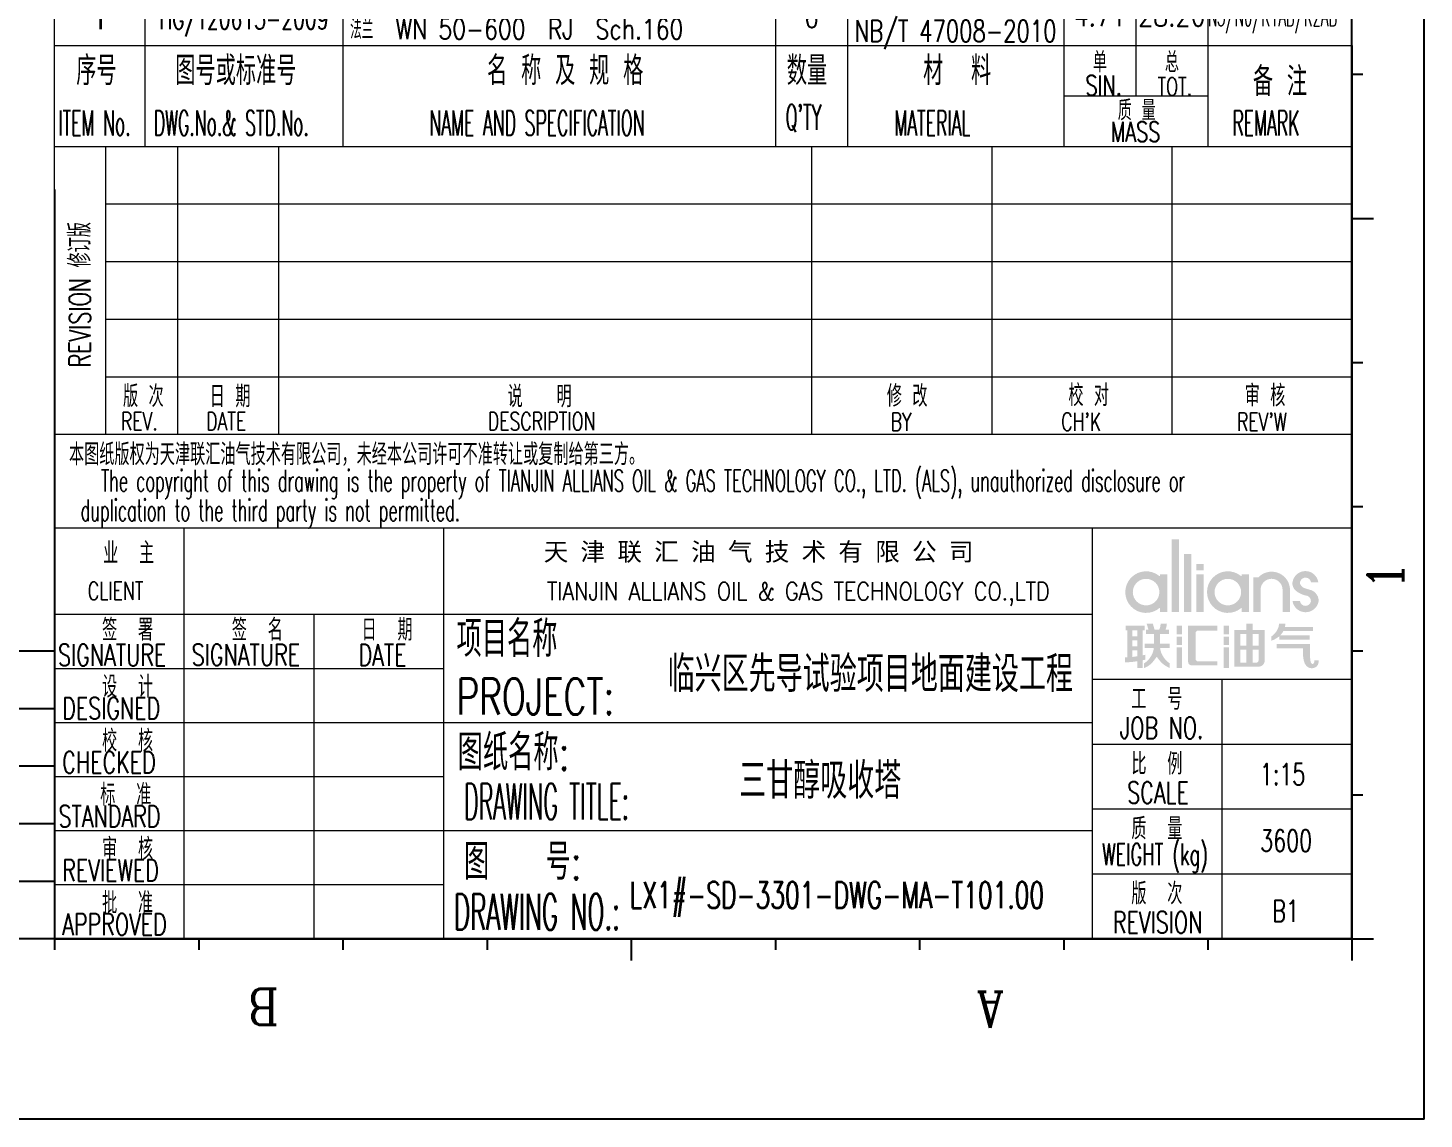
# Model space of a CAD drawing. Header units: millimetres. Extents: x 59416 to 141837, y 76647 to 89475.
# Drawn here: x 138932 to 141837, y 76647 to 78918 of the extents above; entities that cross this region are included whole.
import ezdxf
from ezdxf.enums import TextEntityAlignment as Align

# ---------------------------------------------------------------- set-up
doc = ezdxf.new("R2010")
doc.units = ezdxf.units.MM
for name, color, linetype in [('2细线层', 4, 'Continuous'), ('5剖面线层', 2, 'Continuous'), ('6文字层', 3, 'Continuous'), ('7标注层', 4, 'Continuous'), ('图框层', 7, 'Continuous')]:
    doc.layers.add(name, color=color, linetype=linetype)
doc.layers.add('文字', color=4, linetype='Continuous', lineweight=13)
doc.styles.add('bp', font='')
doc.styles.add('cooec', font='romans.shx', dxfattribs={"width": 0.75, "bigfont": 'hztxt.shx'})
doc.styles.add('JEREH', font='romans.shx', dxfattribs={"width": 0.7, "bigfont": 'hztxt.shx'})
doc.styles.add('PC_TEXTSTYLE', font='romans.shx', dxfattribs={"width": 0.75, "bigfont": 'hztxt.shx'})
doc.styles.add('ROMANC', font='romanc', dxfattribs={"width": 0.7, "height": 6})
doc.styles.add('TH_GBDIM', font='romans.shx', dxfattribs={"width": 0.8, "bigfont": 'gbcbig.shx'})
doc.styles.get('bp').set_extended_font_data('SimSun')

# ---------------------------------------------------------------- blocks, each defined once
blk = doc.blocks.new('PC_PAPER_BLOCK')
at = {"layer": '2细线层'}
for p, q in [((-25, -10), (-25, 584)), ((0, 180.0000000000007), (-1.5, 180.0000000000007)), ((0, 160.0000000000007), (-1.5, 160.0000000000007)), ((0, 140.0000000000007), (-1.5, 140.0000000000007)), ((0, 120.0000000000007), (-1.5, 120.0000000000007)), ((0, 120.0000000000007), (-1.5, 120.0000000000007)), ((0, 100.0000000000007), (-3, 100.0000000000007)), ((0, 80.00000000000074), (-1.5, 80.00000000000074)), ((0, 60.00000000000074), (-1.5, 60.00000000000074)), ((0, 40.00000000000074), (-1.5, 40.00000000000074)), ((0, 20), (-1.5, 20)), ((-25, -10), (-25, 0)), ((0, 0), (-3, 0)), ((0, 0), (0, -3)), ((20, 0), (20, -1.5)), ((40, 0), (40, -1.5)), ((60, 0), (60, -1.5)), ((80, 0), (80, -1.5)), ((100, 0), (100, -3)), ((120, 0), (120, -1.5)), ((-25, -10), (816, -10)), ((-25, -10), (0, -10))]:
    blk.add_line(p, q, dxfattribs=at)
at = {"layer": '图框层'}
for q in [(0, 574), (806, 0)]:
    blk.add_line((0, 0), q, dxfattribs=at)
at = {"layer": '2细线层', "style": 'ROMANC', "width": 0.9}
for s, p in [('B', (-6.942342355101573, 148.8918644211669)), ('A', (-7.324626542947954, 48.26001403079209))]:
    blk.add_text(s, height=5, rotation=90, dxfattribs=at).set_placement(p)
blk.add_text('1', height=5, dxfattribs=at).set_placement((48.43180958778248, -7.111502045183443))
blk = doc.blocks.new('A$C509D23D9')
at = {"layer": '5剖面线层', "true_color": 0x00c3de}
h = blk.add_hatch(color=132, dxfattribs=at)
h.paths.add_polyline_path([(2.052274312009843, -2.466983628901531, -0.6183720392055807), (2.125390675934568, -2.491395496026655), (2.125390675934568, -3.089137928782094), (3.250134862424375, -3.089137928782094), (3.250134862424375, 2.736998175779874), (2.125390675934568, 2.736998175779874), (2.125390675934568, 2.503497115042194, -0.7203876498302847), (2.052274312009843, 2.466983628901559, 2.13268492126419)])
h.paths.add_polyline_path([(2.046192334364491, 0, -1), (-2.046192334364491, 0, -1)], flags=16)
h.paths.add_polyline_path([(5.082683316425403, 8.125669428904146), (3.957939129935596, 8.125669428904146), (3.957939129935596, -3.089137928782094), (5.082683316425403, -3.089137928782094)])
h.paths.add_polyline_path([(5.861901514969134, -3.089137928782094), (6.98664570145894, -3.089137928782094), (6.98664570145894, 5.866555590663268), (5.861901514969134, 5.866555590663268)])
h.paths.add_polyline_path([(7.765863900002614, -3.089137928782094), (8.89060808649242, -3.089137928782094), (8.89060808649242, 2.740756033228763), (7.765863900002614, 2.740756033228763)])
h.paths.add_polyline_path([(8.89060808649242, 3.365140236588388), (8.89060808649242, 4.335153365779888), (7.765863900002614, 4.335153365779888), (7.765863900002614, 3.365140236588388)])
h.paths.add_polyline_path([(14.65312376187177, -2.466983628901545, -0.6183720392052282), (14.72624012579649, -2.491395496026612), (14.72624012579649, -3.089137928782094), (15.8509843122863, -3.089137928782094), (15.8509843122863, 2.736998175779874), (14.72624012579649, 2.736998175779874), (14.72624012579649, 2.503497115042251, -0.720387649820801), (14.65312376187245, 2.466983628900991, 2.132684921264569)])
h.paths.add_polyline_path([(14.64704178422642, 0, -1), (10.55465711549743, 0, -1)], flags=16)
h.paths.add_polyline_path([(16.52844566081177, 2.266343268168413), (16.52844566081177, -3.089137928782094), (17.65318984730158, -3.089137928782094), (17.65318984730158, 0.3609781973323152, -1), (21.03926483497878, 0.3609781973323152), (21.03926483497878, -3.089137928782094), (22.16400902146859, -3.089137928782094), (22.16400902146859, 0.660628487090122, 0.6343108712805391), (17.30401227195034, 2.266343268168413)])
h.paths.add_polyline_path([(23.74683677675085, 1.610272540331266, -0.80547019545378), (25.4256519469896, 1.507912547811941), (26.55098889979035, 1.507912547811941, 0.870499211411216), (22.56736947915505, 1.507912547811571, 0.2373706285191149), (23.02891169601457, 0.2583118674128855, 0.1183384403343407), (24.56493079984847, -0.5103767225306228, -0.4069109950573735), (25.414778848661, -1.39482273503944, -0.8624738443205596), (23.72452021685655, -1.394822735039767), (22.57732614720805, -1.394822735039767, 0.8509120186026115), (26.59453123848039, -1.394822735039753, 0.2309089423660745), (26.05508298177261, -0.08529051686585376, 0.1243081330739609), (25.44595406696681, 0.2998616441262811, 0.002820923732041709), (24.56493079984847, 0.560673581537003, -0.2090607086804031), (23.80951208010225, 1.138710396396164, -0.2141991953029186)])
blk = doc.blocks.new('A$C6DB845FC')
at = {"layer": '5剖面线层', "true_color": 0x00c3de}
h = blk.add_hatch(color=132, dxfattribs=at)
edge = h.paths.add_edge_path()
edge.add_line((5.446853133111631, -1.792298696985597), (6.168159221041037, -1.792298696985597))
edge.add_line((6.168159221041037, -1.792298696985597), (6.168159221041037, -0.2527177036104575))
edge.add_line((6.168159221041037, -0.2527177036104575), (-0.2058500526552507, -0.2527177036104717))
edge.add_line((-0.2058500526552507, -0.2527177036104717), (-0.2058500526552507, -1.792298696985597))
edge.add_line((-0.2058500526552507, -1.792298696985597), (0.3382556279285609, -1.792298696985597))
edge.add_line((0.3382556279285609, -1.792298696985597), (0.3382556279285609, -10.7127822725933))
edge.add_spline(control_points=[(0.3382556279285609, -10.7127822725933), (0.1013191384042784, -10.72036953822409), (-0.135755345784446, -10.72579801917965), (-0.3728440612743498, -10.73100386605837)], knot_values=[0.1635217016785744, 0.1635217016785744, 0.1635217016785744, 0.1635217016785744, 1.585597985163109, 1.585597985163109, 1.585597985163109, 1.585597985163109], degree=3, periodic=0)
edge.add_line((-0.3728440612743498, -10.73100386605837), (-0.3728440612743498, -12.37356272638171))
edge.add_spline(control_points=[(-0.3728440612743498, -12.37356272638171), (0.1895665959417556, -12.36121366219962), (1.303393146353642, -12.33427203264186), (2.671516046711645, -12.16959242165719), (3.475900218174445, -12.04403358255323), (3.735041721250354, -12.00125832882505)], knot_values=[0.1635217016785744, 0.1635217016785744, 0.1635217016785744, 0.1635217016785744, 3.536903920876262, 6.845290113152301, 8.421177548487547, 8.421177548487547, 8.421177548487547, 8.421177548487547], degree=3, periodic=0)
edge.add_line((3.735041721250354, -12.00125832882505), (3.735041721250354, -14.27036178471083))
edge.add_line((3.735041721250354, -14.27036178471083), (5.446853133111631, -14.27036178471081))
edge.add_line((5.446853133111631, -14.27036178471081), (5.446853133111631, -11.69202651806552))
edge.add_spline(control_points=[(5.446853133111631, -11.69202651806552), (5.753798132981331, -11.63310242840561), (6.06055019158498, -11.57305580520941), (6.367302250188573, -11.51300918201321)], knot_values=[11.90016108006207, 11.90016108006207, 11.90016108006207, 11.90016108006207, 13.77514398702946, 13.77514398702946, 13.77514398702946, 13.77514398702946], degree=3, periodic=0)
edge.add_line((6.367302250188573, -11.51300918201321), (6.367302250188573, -9.870450321689873))
edge.add_spline(control_points=[(6.367302250188573, -9.870450321689873), (6.06055019158498, -9.930496944886073), (5.753798132981331, -9.99054356808226), (5.446853133111631, -10.04946765774217)], knot_values=[11.90016108006207, 11.90016108006207, 11.90016108006207, 11.90016108006207, 13.77514398702946, 13.77514398702946, 13.77514398702946, 13.77514398702946], degree=3, periodic=0)
edge.add_line((5.446853133111631, -10.04946765774217), (5.446853133111631, -1.792298696985597))
h.paths.add_polyline_path([(2.050067039789838, -3.740905654529001), (2.050067039789838, -1.792298696985583), (3.735041721250354, -1.792298696985583), (3.735041721250354, -3.740905654529001)], flags=16)
h.paths.add_polyline_path([(2.050067039789838, -5.033768320828585), (3.735041721250354, -5.033768320828585), (3.735041721250354, -7.079533835983071), (2.050067039789838, -7.079533835983057)], flags=16)
edge = h.paths.add_edge_path(flags=16)
edge.add_line((2.050067039789838, -8.37239650228264), (3.735041721250354, -8.37239650228264))
edge.add_line((3.735041721250354, -8.37239650228264), (3.735041721250354, -10.3586994685017))
edge.add_spline(control_points=[(3.735041721250354, -10.3586994685017), (3.475900218174445, -10.40147472222989), (2.915509985815561, -10.48894778487386), (2.352771141237156, -10.56275660640367), (2.050067039789838, -10.5962308774599)], knot_values=[5.018451176953256, 5.018451176953256, 5.018451176953256, 5.018451176953256, 6.594338612288502, 8.421177548487547, 8.421177548487547, 8.421177548487547, 8.421177548487547], degree=3, periodic=0)
edge.add_line((2.050067039789838, -10.5962308774599), (2.050067039789838, -8.37239650228264))
edge = h.paths.add_edge_path()
edge.add_line((11.23847123793144, -3.014147342342994), (14.13469071751103, -3.014147342342994))
edge.add_line((14.13469071751103, -3.014147342342994), (14.13469071751103, -1.544914577813643))
edge.add_line((14.13469071751103, -1.544914577813643), (13.01343271685062, -1.544914577813643))
edge.add_line((13.01343271685062, -1.544914577813643), (13.33948890701777, -0.6081805358503516))
edge.add_line((13.33948890701777, -0.6081805358503516), (13.47618198527806, 0.4116648942028007))
edge.add_line((13.47618198527806, 0.4116648942028007), (11.42703544229647, 0.4116648942028149))
edge.add_line((11.42703544229647, 0.4116648942028149), (11.29034236403618, -0.6081805358503516))
edge.add_line((11.29034236403618, -0.6081805358503516), (10.96428617386903, -1.544914577813643))
edge.add_line((10.96428617386903, -1.544914577813643), (9.4101257022636, -1.544914577813643))
edge.add_line((9.4101257022636, -1.544914577813643), (8.836058127055537, 0.4116648942028007))
edge.add_line((8.83605812705548, 0.4116648942028007), (6.798244026573798, 0.4116648942028007))
edge.add_line((6.798244026573855, 0.4116648942028007), (7.372311601781917, -1.544914577813643))
edge.add_line((7.372311601781917, -1.544914577813643), (6.564836803626577, -1.544914577813643))
edge.add_line((6.564836803626577, -1.544914577813643), (6.564836803626577, -3.014147342342994))
edge.add_line((6.564836803626577, -3.014147342342994), (9.161053961927905, -3.014147342342994))
edge.add_line((9.161053961927905, -3.014147342342994), (9.161053961927905, -6.168378055456728))
edge.add_line((9.161053961927905, -6.168378055456728), (6.075707316237072, -6.168378055456728))
edge.add_line((6.075707316237072, -6.168378055456728), (6.075707316237072, -7.637610819986108))
edge.add_line((6.075707316237072, -7.637610819986108), (9.161053961927905, -7.637610819986079))
edge.add_arc((2.730006841809086, -6.913889688501513), 6.471641162591293, 325.6991377042308, 353.5792044496252, ccw=False)
edge.add_arc((2.559780679968981, -7.218199532432209), 6.450130604824248, 301.7060406863339, 328.7858014775475, ccw=False)
edge.add_line((5.949720022205838, -12.70568493790211), (5.949720022205838, -14.27036178471081))
edge.add_spline(control_points=[(5.949720022205838, -14.27036178471081), (6.346327488340933, -14.09994356255967), (8.100194299673433, -13.34632470916322), (9.24230531441026, -11.75371034290104), (10.12614714207257, -10.52123891580175)], knot_values=[0, 0, 0, 0, 1.284252547940301, 5.679186887607822, 5.679186887607822, 5.679186887607822, 5.679186887607822], degree=3, periodic=0)
edge.add_spline(control_points=[(10.12614714207257, -10.52123891580175), (10.79434238205636, -11.44459306483126), (11.95229620197301, -13.0447263792059), (13.71651629356131, -13.90605946121652), (14.46269624640911, -14.27036178471081)], knot_values=[0, 0, 0, 0, 3.352510163518146, 5.809756966017058, 5.809756966017058, 5.809756966017058, 5.809756966017058], degree=3, periodic=0)
edge.add_line((14.46269624640911, -14.27036178471081), (14.46269624640911, -12.71362761201507))
edge.add_arc((17.83974451989036, -7.21819953243223), 6.450130604824234, 211.2141985224542, 238.4284597802195, ccw=False)
edge.add_arc((17.66951835805025, -6.913889688501534), 6.471641162591288, 186.4207955503746, 214.3008622957709, ccw=False)
edge.add_line((11.23847123793144, -7.637610819986079), (14.45463669749347, -7.637610819986094))
edge.add_line((14.45463669749347, -7.637610819986094), (14.45463669749347, -6.168378055456742))
edge.add_line((14.45463669749347, -6.168378055456742), (11.23847123793144, -6.168378055456728))
edge.add_line((11.23847123793144, -6.168378055456728), (11.23847123793144, -3.014147342342994))
h.paths.add_polyline_path([(18.54586666973432, -3.901328539296287), (16.76535329451326, -3.901328539296287), (16.76535329451326, -6.68506937361893), (18.54586666973432, -6.68506937361893)])
h.paths.add_polyline_path([(18.54586666973432, -0.2687338507059565), (16.76535329451326, -0.268733850705928), (16.76535329451326, -3.052474685028585), (18.54586666973432, -3.052474685028585)])
h.paths.add_polyline_path([(18.54586666973432, -7.386872011581715), (16.76535329451326, -7.386872011581701), (16.76535329451326, -14.2703617847108), (18.54586666973432, -14.2703617847108)])
h.paths.add_polyline_path([(22.97587519172453, -2.594480840834841, -0.290634150772825), (23.70115317335694, -1.843915910125361), (30.21089420153885, -1.843915910125361), (30.21089420153885, -0.2687338507059422), (20.52139221603045, -0.2687338507059422), (20.52139221603045, -12.22732691522967, 0.3961597016099951), (21.66380322667851, -13.38280727815334), (30.21089420153885, -13.38280727815334), (30.21089420153885, -12.06418576371613), (23.70115317335689, -12.06418576371611, -0.2906341507727997), (22.97587519172453, -11.31362083300668)])
h.paths.add_polyline_path([(34.11040151277325, -3.901328539296287), (32.32988813755219, -3.901328539296287), (32.32988813755219, -6.685069373618958), (34.11040151277325, -6.685069373618944)])
h.paths.add_polyline_path([(34.11040151277325, -0.268733850705928), (32.32988813755219, -0.2687338507059138), (32.32988813755219, -3.052474685028599), (34.11040151277325, -3.052474685028585)])
h.paths.add_polyline_path([(34.11040151277325, -7.386872011581715), (32.32988813755219, -7.386872011581701), (32.32988813755219, -14.27036178471084), (34.11040151277325, -14.27036178471083)])
h.paths.add_polyline_path([(45.89157051759855, -1.691016985768215), (41.89369250974437, -1.691016985768215), (41.89369250974437, 0.4116648942028007), (39.8658776558143, 0.4116648942028007), (39.8658776558143, -1.691016985768215), (35.83627047060929, -1.691016985768215), (35.83627047060929, -13.80212401429111), (44.01086225105144, -13.80212401429111, 0.3571188614782216), (45.89157051759855, -12.14206887555475)])
h.paths.add_polyline_path([(37.86408532453936, -8.22213744480149), (39.8658776558143, -8.22213744480149), (39.8658776558143, -12.47053642329564), (37.86408532453936, -12.47053642329566)], flags=16)
h.paths.add_polyline_path([(37.86408532453936, -6.890549853806014), (37.86408532453936, -3.022604576763683), (39.8658776558143, -3.022604576763698), (39.8658776558143, -6.890549853806021)], flags=16)
h.paths.add_polyline_path([(41.89369250974437, -8.22213744480149), (43.86375566366848, -8.22213744480149), (43.86375566366848, -11.83518168125948, -0.3623796664581763), (43.20946828920853, -12.47053642329564), (41.89369250974437, -12.47053642329564)], flags=16)
h.paths.add_polyline_path([(41.89369250974437, -6.890549853806036), (41.89369250974437, -3.022604576763698), (43.86375566366848, -3.022604576763698), (43.86375566366848, -6.890549853806036)], flags=16)
edge = h.paths.add_edge_path()
edge.add_line((52.13881389712338, -1.964214080543172), (61.88441131390061, -1.964214080543172))
edge.add_line((61.88441131390061, -1.964214080543172), (61.88441131390061, -0.6855267420684186))
edge.add_line((61.88441131390061, -0.6855267420684186), (52.61452582127032, -0.6855267420684186))
edge.add_spline(control_points=[(52.61452582127129, -0.68552674206353), (52.6296746950282, -0.6194376668867392), (52.70486709359545, -0.2575313298822692), (52.73828437385669, 0.1105157174074805), (52.76170822468828, 0.4116648942027723)], knot_values=[0.2916147245724132, 0.2916147245724132, 0.2916147245724132, 0.2916147245724132, 0.6976940300540031, 2.506884488346312, 2.506884488346312, 2.506884488346312, 2.506884488346312], degree=3, periodic=0)
edge.add_line((52.76170822468828, 0.4116648942027723), (50.65979677234748, 0.4116648942027723))
edge.add_spline(control_points=[(50.65979677234748, 0.4116648942028007), (50.63401801743544, 0.1121181341020332), (50.56048861548538, -0.5608744554349272), (50.19838312597278, -1.430825586321504), (49.73017255201614, -2.29280460314996), (49.10122607712253, -2.88776870181033), (48.58354001838268, -3.456107016345044), (48.25214624598721, -3.722128759517759), (48.11845418037797, -3.821377139697148)], knot_values=[0.4026439531943374, 0.4026439531943374, 0.4026439531943374, 0.4026439531943374, 2.196939940833845, 4.454824820867644, 5.998774029306187, 8.044476920823502, 9.602536508680561, 10.60231913243275, 10.60231913243275, 10.60231913243275, 10.60231913243275], degree=3, periodic=0)
edge.add_line((48.11845418037865, -3.821377139696622), (48.11845418037819, -5.246499323179975))
edge.add_spline(control_points=[(48.11845418037819, -5.246499323179975), (48.64054006097865, -5.017650818618122), (49.59782595784134, -4.592798403522153), (50.45738430083333, -3.973691062857696), (50.81478565841724, -3.652723848406168)], knot_values=[9.495988734808867, 9.495988734808867, 9.495988734808867, 9.495988734808867, 12.91175592500306, 15.77320150566743, 15.77320150566743, 15.77320150566743, 15.77320150566743], degree=3, periodic=0)
edge.add_line((50.81478565841724, -3.652723848406168), (50.81478565841724, -4.90519520175917))
edge.add_line((50.81478565841724, -4.90519520175917), (60.87382607609072, -4.90519520175917))
edge.add_line((60.87382607609072, -4.90519520175917), (60.87382607609072, -3.425571177499492))
edge.add_line((60.87382607609072, -3.425571177499492), (51.05531015174779, -3.425571177499478))
edge.add_spline(control_points=[(51.05531015177337, -3.425571177473273), (51.27599050513027, -3.206301605835279), (51.67594402535332, -2.746879157989426), (52.00113650921691, -2.227829064950015), (52.13881389712344, -1.96421408054303)], knot_values=[5.222770709601509, 5.222770709601509, 5.222770709601509, 5.222770709601509, 7.075378666024694, 8.839108206518198, 8.839108206518198, 8.839108206518198, 8.839108206518198], degree=3, periodic=0)
edge = h.paths.add_edge_path()
edge.add_line((60.9567921837172, -6.34828512868809), (49.82826053643066, -6.348285128688076))
edge.add_line((49.82826053643066, -6.348285128688076), (49.82826053643066, -7.791375055616982))
edge.add_line((49.82826053643066, -7.791375055616982), (58.61062891132116, -7.79137505561701))
edge.add_line((58.61062891132116, -7.79137505561701), (58.63207453677035, -10.10849320541475))
edge.add_spline(control_points=[(58.63207453677035, -10.10849320541479), (58.67754413000887, -10.6951566016097), (58.79544898601421, -11.62648954974786), (59.09752374944929, -12.52957140667758), (59.24934605380849, -12.84345897699231)], knot_values=[0, 0, 0, 0, 3.547270934192887, 5.631321671702091, 5.631321671702091, 5.631321671702091, 5.631321671702091], degree=3, periodic=0)
edge.add_arc((61.77136091699572, -11.59335926371013), 2.814837164612587, 206.3664649461788, 250.5867862335234)
edge.add_arc((61.55602126842354, -11.19576947065159), 3.136217754997114, 256.7231630236531, 276.8623652019515)
edge.add_arc((61.69580404047093, -12.24983920411168), 2.073037170703919, 276.5075901884562, 352.0460878950639)
edge.add_arc((58.37787213865613, -11.95736921575976), 5.402179304481153, 353.8437630538508, 362.6174213550161)
edge.add_line((63.77441551446157, -11.71066933571291), (62.38113380842185, -11.71066933571291))
edge.add_spline(control_points=[(62.38113380842185, -11.71066933571292), (62.40036586715689, -11.92428287693895), (62.40054736105969, -12.22665980701997), (62.24201369762227, -12.60299608173794), (62.08271309440869, -12.82539089271778), (61.86654377307013, -12.94707460609956), (61.57763422045798, -12.94158105314858), (61.31738249609748, -12.67005505647339), (61.11986849486846, -12.19254090993579), (60.99758055593543, -11.47018390550099), (60.97184453704767, -10.88680475271769), (60.9567921837172, -10.5456008869744)], knot_values=[0, 0, 0, 0, 1.261913635192118, 1.814075032538749, 2.420965984569886, 2.872467700895052, 3.244390007201649, 4.070534370119826, 4.908626571120779, 6.364930082429946, 8.416734764185911, 8.416734764185911, 8.416734764185911, 8.416734764185911], degree=3, periodic=0)
edge.add_line((60.9567921837172, -10.54560088697448), (60.9567921837172, -6.34828512868809))
blk = doc.blocks.new('A$C09D05474')
at = {"color": 1}
blk.add_blockref('A$C509D23D9', (-0.06756967951173465, 0.4747333617123388), dxfattribs=at)
at = {"color": 1, "xscale": 0.4650080682212809, "yscale": 0.4650080682212809, "zscale": 0.4650080682212809}
blk.add_blockref('A$C6DB845FC', (-3.132964176806297, -4.59689226854816), dxfattribs=at)
blk = doc.blocks.new('PC_MXB_BLOCK')
at = {"layer": '2细线层'}
blk.add_line((-179.9999999999163, 8), (0, 8), dxfattribs=at)
blk.add_line((-179.9999999999163, 8), (0, 8), dxfattribs=at)
at = {"layer": '文字'}
for p, q in [((-180, 8), (0, 8)), ((-167.5000000000146, 8), (-167.5000000000146, 0)), ((-140.0000000000146, 8), (-140.0000000000146, 0)), ((-80.00000000001455, 8), (-80.00000000001455, 0)), ((-70.00000000001455, 8), (-70.00000000001455, 0)), ((-40.00000000001455, 8), (-40.00000000001455, 0)), ((-30.0000000000291, 8), (-30.0000000000291, 0)), ((-20.00000000001455, 8), (-20.00000000001455, 0)), ((-180, 0), (0, 0)), ((-180, 0), (0, 0))]:
    blk.add_line(p, q, dxfattribs=at)
blk.add_lwpolyline([(-179.9999999997817, 0), (-180.0000000000291, 8)], dxfattribs=at)
at = {"layer": '6文字层', "style": 'TH_GBDIM'}
for tag, height, width, p, p2 in [('代号上', 3, 3.993091537132987, (-166.5000000000146, 4.5), (-141.0000000000146, 4.5)), ('序号', 3.499999999998372, 2.193548387049154, (-178.9999999997817, 2.25), (-168.5000000000146, 2.25)), ('名称英文', 2.8, 7.25133296561868, (-139.0000000000146, 4.599999999999909), (-81.00000000001455, 4.599999999999909)), ('数量', 3, 1.918871252204585, (-79.00000000001455, 2.5), (-71.00000000001455, 2.5)), ('材料', 3, 6.663167104111984, (-69.00000000001455, 2.5), (-41.00000000001455, 2.5)), ('单重', 3, 2.379702537179389, (-40.00000000001455, 2.697789566547726), (-30.0000000000291, 2.697789566547726)), ('总重', 3, 2.379702537186315, (-30.0000000000291, 2.697789566547726), (-20.00000000001455, 2.697789566547726)), ('备注', 3, 4.759405074369167, (-20.00000000001455, 2.697789566547726), (0, 2.697789566547726)), ('代号', 3, 5.727598566308243, (-165.5000000000146, 2.25), (-142.0000000000146, 2.25)), ('名称中文', 2.8, 7.251332965618678, (-139.0000000000146, 0.8846112512887885), (-81.00000000001455, 0.8846112512887885)), ('代号下', 3, 4.077601410934744, (-166.5000000000146, 0.5), (-141.0000000000146, 0.5)), ('材料下', 2.999999999998603, 4.477366255146118, (-69.00000000001455, 0.5), (-41.00000000001455, 0.5))]:
    blk.add_attdef(tag, text='', height=height, dxfattribs=dict(at, width=width)).set_placement(p, p2, align=Align.FIT)
at = {"layer": '6文字层', "style": 'TH_GBDIM', "width": 4.384761376958859}
blk.add_attdef('材料上', text='', height=2.999999999998603, rotation=359.900910578644, dxfattribs=at).set_placement((-69.00117324170787, 4.54842630371104), (-41.00000000001455, 4.5), align=Align.FIT)

msp = doc.modelspace()

# ---------------------------------------------------------------- linework, layer by layer
for p, q in [((141687.056910875, 78881.50934908587, 1.499999999992239e-07), (141687.0569109024, 77021.70517679062)), ((141687.056910875, 78881.50934908587, 1.499999999992239e-07), (141687.0569109024, 77021.70517679062)), ((141687.0569109024, 78791.70517679062, 1.5e-07), (141687.0569109024, 77021.70517679062, 1.5e-07)), ((138987.056910916, 77021.70517679062), (141687.0569109024, 77021.70517679062)), ((138987.0569109024, 77021.70517679062), (141687.0569109024, 77021.70517679062)), ((138987.0569109024, 77021.70517679062), (141687.0569109024, 77021.70517679062))]:
    msp.add_line(p, q)
at = {"color": 7}
msp.add_line((138987.0569109026, 78581.70517678256), (138987.0569109024, 77021.70517679062), dxfattribs=at)
at = {"layer": '2细线层'}
msp.add_point((141687.0569109022, 77021.70517679062), dxfattribs=at)
at = {"layer": '7标注层'}
msp.add_line((141687.0569108884, 77141.70517679001), (141687.0569108884, 77021.70517679062), dxfattribs=at)
at = {"layer": '文字'}
for p, q in [((138987.0569108896, 78881.50934908587, 1.499999999992239e-07), (141687.0569108757, 78881.50934908587, 1.499999999992239e-07)), ((138987.056910889, 78881.50934908587, 1.499999999992239e-07), (141687.056910875, 78881.50934908587, 1.499999999992239e-07)), ((139174.5569108885, 78881.50934908587, 1.499999999992239e-07), (139174.5569108885, 78671.50934908696, 1.499999999992239e-07)), ((139587.0569108863, 78881.50934908587, 1.499999999992239e-07), (139587.0569108863, 78671.50934908696, 1.499999999992239e-07)), ((140487.0569108817, 78881.50934908587, 1.499999999992239e-07), (140487.0569108817, 78671.50934908696, 1.499999999992239e-07)), ((140637.0569108809, 78881.50934908587, 1.499999999992239e-07), (140637.0569108809, 78671.50934908696, 1.499999999992239e-07)), ((141087.0569108786, 78881.50934908587, 1.499999999992239e-07), (141087.0569108786, 78671.50934908696, 1.499999999992239e-07)), ((141237.0569108776, 78881.50934908587, 1.499999999992239e-07), (141237.0569108776, 78776.50934908642, 1.499999999992239e-07)), ((141387.056910877, 78881.50934908587, 1.499999999992239e-07), (141387.056910877, 78671.50934908696, 1.499999999992239e-07)), ((141087.0569108774, 78776.50934908642, 1.499999999992239e-07), (141387.0569108758, 78776.50934908642, 1.499999999992239e-07)), ((138987.0569109032, 78671.50934908696, 1.499999999992239e-07), (141687.0569108892, 78671.50934908696, 1.499999999992239e-07)), ((138987.0569109164, 78671.50934908696), (141687.0569109024, 78671.50934908696)), ((138987.0569109024, 77021.70517679062), (138987.0569109164, 78671.50934908696)), ((139092.9038656853, 78671.50934908696), (139092.9038656853, 78071.7051767852)), ((139242.8549087605, 78671.50934908696), (139242.8549087605, 78071.7051767852)), ((139452.7863690663, 78671.50934908696), (139452.7863690663, 78071.7051767852)), ((140562.4485662854, 78671.50934908696), (140562.4485662854, 78071.7051767852)), ((140937.4485662834, 78671.50934908696), (140937.4485662834, 78071.7051767852)), ((141312.4485662815, 78671.50934908696), (141312.4485662815, 78071.7051767852)), ((139092.9038656853, 78551.54851462679), (141687.0569108885, 78551.54851462679)), ((139092.9038656853, 78431.5876801666), (141687.0569108885, 78431.5876801666)), ((139092.9038656853, 78311.62684570643), (141687.0569108885, 78311.62684570643)), ((139092.9038656853, 78191.66601124624), (141687.0569108885, 78191.66601124624)), ((141687.0569108885, 78071.7051767852), (138987.0569109024, 78071.7051767852)), ((141687.0569108885, 77876.70517678707), (138987.0569109024, 77876.70517678707)), ((141147.0569108913, 77696.70517678713), (138987.0569109024, 77696.70517678713))]:
    msp.add_line(p, q, dxfattribs=at)
at = {"layer": '文字', "elevation": 1.499999999992239e-07}
msp.add_lwpolyline([(138987.0569109032, 78671.50934908696), (138987.0569108967, 78881.50934908587)], dxfattribs=at)
at = {"layer": '文字'}
for points in [[(139257.056910901, 77021.70517679062), (139257.056910901, 77876.70517678707)], [(139797.056910898, 77021.70517679062), (139797.056910898, 77876.70517678707)], [(141147.0569108913, 77021.70517679062), (141147.0569108913, 77876.70517678707)], [(139527.0569108996, 77021.70517679062), (139527.0569108996, 77696.70517678713)], [(141147.0569108913, 77021.70517679062), (141147.0569108913, 77696.70517678713)], [(139797.056910898, 77584.20517678771), (138987.0569109024, 77584.20517678771)], [(141687.0569108745, 77561.7051767887), (141147.0569108913, 77561.7051767887)], [(141417.0569108899, 77021.70517679062), (141417.0569108899, 77561.7051767887)], [(141417.0569108899, 77021.70517679062), (141417.0569108899, 77561.7051767887)], [(139797.056910898, 77471.7051767883), (138987.0569109024, 77471.7051767883)], [(141147.0569108913, 77471.7051767883), (139797.056910898, 77471.7051767883)], [(141687.0569108885, 77426.70517678853), (141147.0569108913, 77426.70517678853)], [(141687.0569108885, 77426.70517678853), (141147.0569108913, 77426.70517678853)], [(139797.056910898, 77359.20517678888), (138987.0569109024, 77359.20517678888)], [(141687.0569108885, 77291.70517678923), (141147.0569108913, 77291.70517678923)], [(141687.0569108885, 77291.70517678923), (141147.0569108913, 77291.70517678923)], [(139797.056910898, 77246.70517678946), (138987.0569109024, 77246.70517678946)], [(141147.0569108913, 77246.70517678946), (139797.056910898, 77246.70517678946)], [(141147.0569108913, 77246.70517678946), (139797.056910898, 77246.70517678946)], [(141687.0569108885, 77156.7051767908), (141147.0569108913, 77156.7051767908)], [(141687.0569108885, 77156.7051767908), (141147.0569108913, 77156.7051767908)], [(139797.056910898, 77134.20517679004), (138987.0569109024, 77134.20517679004)]]:
    msp.add_lwpolyline(points, dxfattribs=at)

# ---------------------------------------------------------------- block references
at = {"color": 1, "xscale": 13.49999999993015, "yscale": 13.49999999993015, "zscale": 13.49999999993015}
msp.add_blockref('A$C09D05474', (141259.4580984413, 77737.25381101464), dxfattribs=at)
at = {"layer": '图框层', "xscale": 15, "yscale": 15, "zscale": 15, "rotation": 90}
msp.add_blockref('PC_PAPER_BLOCK', (141687.0569109024, 77021.70517679062), dxfattribs=at)
at = {"layer": '图框层'}
ref = msp.add_blockref('PC_MXB_BLOCK', (141687.0569108923, 78881.50934908587, 1.499999999992239e-07), dxfattribs=dict(at, xscale=15.00000000001819, yscale=15.00000000001819, zscale=15.00000000001819))
ref.add_attrib('材料下', 'NB/T 47008-2010', dxfattribs={"layer": '6文字层', "height": 45.00000000003362, "style": 'TH_GBDIM', "width": 0.6426229508199933}).set_placement((140652.0569108908, 78889.00934908587, 1.499999999992239e-07), (141072.0569108913, 78889.00934908587, 1.499999999992239e-07), align=Align.FIT)
ref.add_attrib('材料上', '16Mn III', (140652.0393122654, 78949.7357436416, 1.499999999992239e-07), dxfattribs={"layer": '6文字层', "height": 45.00000000003362, "rotation": 359.9009105785134, "style": 'TH_GBDIM', "width": 0.8})
ref.add_attrib('备注', 'N3/N6/K1AB/K2AB', (141387.0569108917, 78921.97619258413, 1.499999999992239e-07), dxfattribs={"layer": '6文字层', "height": 45.00000000005457, "style": 'TH_GBDIM', "width": 0.45})
ref.add_attrib('总重', '28.26', dxfattribs={"layer": '6文字层', "height": 45.00000000005457, "style": 'TH_GBDIM', "width": 0.8}).set_placement((141312.0569108915, 78921.97619258413, 1.499999999992239e-07), align=Align.CENTER)
ref.add_attrib('数量', '6', dxfattribs={"layer": '6文字层', "height": 45.00000000005457, "style": 'TH_GBDIM', "width": 0.8}).set_placement((140562.0569108907, 78919.00934908591, 1.499999999992239e-07), align=Align.CENTER)
ref.add_attrib('单重', '4.71', dxfattribs={"layer": '6文字层', "height": 45.00000000005457, "style": 'TH_GBDIM', "width": 0.8}).set_placement((141162.0569108913, 78921.97619258413, 1.499999999992239e-07), align=Align.CENTER)
ref.add_attrib('名称英文', 'FLANGE', (139602.0569108895, 78950.50934908594, 1.499999999992239e-07), dxfattribs={"layer": '6文字层', "height": 42.00000000005094, "style": 'TH_GBDIM', "width": 0.8})
ref.add_attrib('名称中文', '法兰  WN 50-600  RJ  Sch.160', (139602.0569108895, 78894.77851785521, 1.499999999992239e-07), dxfattribs={"layer": '6文字层', "height": 42.00000000005094, "style": 'TH_GBDIM', "width": 0.8})
ref.add_attrib('代号', 'HG/T20615-2009', dxfattribs={"layer": '6文字层', "height": 45.00000000005457, "style": 'TH_GBDIM', "width": 0.5812720848056205}).set_placement((139204.556910889, 78915.2593490859, 1.499999999992239e-07), (139557.0569108895, 78915.2593490859, 1.499999999992239e-07), align=Align.FIT)
ref.add_attrib('序号', '1', dxfattribs={"layer": '6文字层', "height": 52.50000000003924, "style": 'TH_GBDIM', "width": 0.8}).set_placement((139080.8069108906, 78915.2593490859, 1.499999999992239e-07), align=Align.CENTER)
ref = msp.add_blockref('PC_MXB_BLOCK', (138987.0569109031, 77501.7051767912), dxfattribs=dict(at, xscale=15, yscale=15, zscale=15))
ref.add_attrib('材料下', 'GB/T 3274-2007', (137952.056910903, 77509.2051767912), dxfattribs={"layer": '6文字层', "height": 44.99999999997905, "style": 'TH_GBDIM', "width": 0.7})
ref.add_attrib('材料上', 'Q235-B', (137952.0393122775, 77569.93157134688), dxfattribs={"layer": '6文字层', "height": 44.99999999997905, "rotation": 359.900910578644, "style": 'TH_GBDIM', "width": 0.8})
ref.add_attrib('总重', '10', dxfattribs={"layer": '6文字层', "height": 45, "style": 'TH_GBDIM', "width": 0.8}).set_placement((138612.0569109028, 77542.17202028944), align=Align.CENTER)
ref.add_attrib('数量', '1', dxfattribs={"layer": '6文字层', "height": 45, "style": 'TH_GBDIM', "width": 0.8}).set_placement((137862.056910903, 77539.2051767912), align=Align.CENTER)
ref.add_attrib('名称英文', 'CHECK WAY', (136902.056910903, 77570.7051767912), dxfattribs={"layer": '6文字层', "height": 42.00000000000001, "style": 'TH_GBDIM', "width": 0.8})
ref.add_attrib('名称中文', '检查孔  δ=6', (136902.056910903, 77514.97434556053), dxfattribs={"layer": '6文字层', "height": 42.00000000000001, "style": 'TH_GBDIM', "width": 0.8})
ref.add_attrib('序号', '37', dxfattribs={"layer": '6文字层', "height": 52.49999999997557, "style": 'TH_GBDIM', "width": 0.8}).set_placement((136380.8069109047, 77535.4551767912), align=Align.CENTER)
ref = msp.add_blockref('PC_MXB_BLOCK', (138987.0569109101, 77381.70517679106), dxfattribs=dict(at, xscale=15.00000000001819, yscale=15.00000000001819, zscale=15.00000000001819))
ref.add_attrib('材料下', 'GB/T 3274-2007', dxfattribs={"layer": '6文字层', "height": 45.00000000003362, "style": 'TH_GBDIM', "width": 0.6901408450707677}).set_placement((137952.0569109087, 77389.20517679106), (138372.0569109092, 77389.20517679106), align=Align.FIT)
ref.add_attrib('材料上', 'Q235-B', (137952.0393122833, 77449.9315713468), dxfattribs={"layer": '6文字层', "height": 45.00000000003362, "rotation": 359.9009105785134, "style": 'TH_GBDIM', "width": 0.8})
ref.add_attrib('总重', '40', dxfattribs={"layer": '6文字层', "height": 45.00000000005457, "style": 'TH_GBDIM', "width": 0.8}).set_placement((138612.0569109094, 77422.17202028932), align=Align.CENTER)
ref.add_attrib('数量', '1', dxfattribs={"layer": '6文字层', "height": 45.00000000005457, "style": 'TH_GBDIM', "width": 0.8}).set_placement((137862.0569109085, 77419.20517679112), align=Align.CENTER)
ref.add_attrib('名称英文', 'BASE RING', (136902.0569109074, 77450.70517679115), dxfattribs={"layer": '6文字层', "height": 42.00000000005094, "style": 'TH_GBDIM', "width": 0.8})
ref.add_attrib('名称中文', '基础环  δ=16', (136902.0569109074, 77394.97434556042), dxfattribs={"layer": '6文字层', "height": 42.00000000005094, "style": 'TH_GBDIM', "width": 0.8})
ref.add_attrib('代号', '按本图', (136504.5569109069, 77415.45517679109), dxfattribs={"layer": '6文字层', "height": 45.00000000005457, "style": 'TH_GBDIM', "width": 0.8})
ref.add_attrib('序号', '36', dxfattribs={"layer": '6文字层', "height": 52.50000000003924, "style": 'TH_GBDIM', "width": 0.8}).set_placement((136380.8069109085, 77415.45517679109), align=Align.CENTER)
ref = msp.add_blockref('PC_MXB_BLOCK', (138987.0569109122, 77261.70517679091), dxfattribs=dict(at, xscale=15.00000000001819, yscale=15.00000000001819, zscale=15.00000000001819))
ref.add_attrib('材料下', 'GB/T 3274-2007', dxfattribs={"layer": '6文字层', "height": 45.00000000003362, "style": 'TH_GBDIM', "width": 0.69014084507072}).set_placement((137952.0569109107, 77269.20517679091), (138372.0569109112, 77269.20517679091), align=Align.FIT)
ref.add_attrib('材料上', 'Q235-B', (137952.0393122853, 77329.93157134665), dxfattribs={"layer": '6文字层', "height": 45.00000000003362, "rotation": 359.9009105785134, "style": 'TH_GBDIM', "width": 0.8})
ref.add_attrib('总重', '16', dxfattribs={"layer": '6文字层', "height": 45.00000000005457, "style": 'TH_GBDIM', "width": 0.8}).set_placement((138612.0569109114, 77302.17202028917), align=Align.CENTER)
ref.add_attrib('数量', '8', dxfattribs={"layer": '6文字层', "height": 45.00000000005457, "style": 'TH_GBDIM', "width": 0.8}).set_placement((137862.0569109106, 77299.20517679096), align=Align.CENTER)
ref.add_attrib('单重', '2', dxfattribs={"layer": '6文字层', "height": 45.00000000005457, "style": 'TH_GBDIM', "width": 0.8}).set_placement((138462.0569109112, 77302.17202028917), align=Align.CENTER)
ref.add_attrib('名称英文', 'STIFFENER', (136902.0569109094, 77330.705176791), dxfattribs={"layer": '6文字层', "height": 42.00000000005094, "style": 'TH_GBDIM', "width": 0.8})
ref.add_attrib('名称中文', '筋板  δ=8', (136902.0569109094, 77274.97434556026), dxfattribs={"layer": '6文字层', "height": 42.00000000005094, "style": 'TH_GBDIM', "width": 0.8})
ref.add_attrib('代号', '按本图', (136504.5569109089, 77295.45517679094), dxfattribs={"layer": '6文字层', "height": 45.00000000005457, "style": 'TH_GBDIM', "width": 0.8})
ref.add_attrib('序号', '35', dxfattribs={"layer": '6文字层', "height": 52.50000000003924, "style": 'TH_GBDIM', "width": 0.8}).set_placement((136380.8069109105, 77295.45517679094), align=Align.CENTER)
ref = msp.add_blockref('PC_MXB_BLOCK', (138987.0569109089, 77141.70517679077), dxfattribs=dict(at, xscale=15.00000000001819, yscale=15.00000000001819, zscale=15.00000000001819))
ref.add_attrib('材料下', 'GB/T 1220-2007', dxfattribs={"layer": '6文字层', "height": 45.00000000003362, "style": 'TH_GBDIM', "width": 0.6901408450707199}).set_placement((137952.0569109074, 77149.20517679078), (138372.0569109079, 77149.20517679078), align=Align.FIT)
ref.add_attrib('材料上', 'S30408', (137952.039312282, 77209.93157134652), dxfattribs={"layer": '6文字层', "height": 45.00000000003362, "rotation": 359.9009105786522, "style": 'TH_GBDIM', "width": 0.8})
ref.add_attrib('总重', '1.6', dxfattribs={"layer": '6文字层', "height": 45.00000000005457, "style": 'TH_GBDIM', "width": 0.8}).set_placement((138612.0569109081, 77182.17202028904), align=Align.CENTER)
ref.add_attrib('数量', '2', dxfattribs={"layer": '6文字层', "height": 45.00000000005457, "style": 'TH_GBDIM', "width": 0.8}).set_placement((137862.0569109073, 77179.20517679083), align=Align.CENTER)
ref.add_attrib('单重', '0.8', dxfattribs={"layer": '6文字层', "height": 45.00000000005457, "style": 'TH_GBDIM', "width": 0.8}).set_placement((138462.0569109079, 77182.17202028904), align=Align.CENTER)
ref.add_attrib('名称英文', 'EARTH TERMINAL', (136902.0569109062, 77210.70517679086), dxfattribs={"layer": '6文字层', "height": 42.00000000005094, "style": 'TH_GBDIM', "width": 0.8})
ref.add_attrib('名称中文', '接地端子', (136902.0569109062, 77154.97434556013), dxfattribs={"layer": '6文字层', "height": 42.00000000005094, "style": 'TH_GBDIM', "width": 0.8})
ref.add_attrib('代号', 'SE-STD-MA0002', dxfattribs={"layer": '6文字层', "height": 45.00000000005457, "style": 'TH_GBDIM', "width": 0.6161048689139245}).set_placement((136504.5569109056, 77175.45517679081), (136857.0569109061, 77175.45517679081), align=Align.FIT)
ref.add_attrib('序号', '34', dxfattribs={"layer": '6文字层', "height": 52.50000000003924, "style": 'TH_GBDIM', "width": 0.8}).set_placement((136380.8069109073, 77175.45517679081), align=Align.CENTER)
ref = msp.add_blockref('PC_MXB_BLOCK', (138987.0569109076, 77021.70517679062), dxfattribs=dict(at, xscale=15.00000000001819, yscale=15.00000000001819, zscale=15.00000000001819))
ref.add_attrib('材料下', 'GB 6479-2013', (137952.0569109062, 77029.20517679062), dxfattribs={"layer": '6文字层', "height": 45.00000000003362, "style": 'TH_GBDIM', "width": 0.8})
ref.add_attrib('材料上', '20', (137952.0393122808, 77089.93157134636), dxfattribs={"layer": '6文字层', "height": 45.00000000003362, "rotation": 359.9009105785134, "style": 'TH_GBDIM', "width": 0.8})
ref.add_attrib('总重', '2.08', dxfattribs={"layer": '6文字层', "height": 45.00000000005457, "style": 'TH_GBDIM', "width": 0.8}).set_placement((138612.0569109069, 77062.17202028888), align=Align.CENTER)
ref.add_attrib('数量', '2', dxfattribs={"layer": '6文字层', "height": 45.00000000005457, "style": 'TH_GBDIM', "width": 0.8}).set_placement((137862.056910906, 77059.20517679067), align=Align.CENTER)
ref.add_attrib('单重', '1.04', dxfattribs={"layer": '6文字层', "height": 45.00000000005457, "style": 'TH_GBDIM', "width": 0.8}).set_placement((138462.0569109067, 77062.17202028888), align=Align.CENTER)
ref.add_attrib('名称英文', 'PIPE', (136902.0569109049, 77090.7051767907), dxfattribs={"layer": '6文字层', "height": 42.00000000005094, "style": 'TH_GBDIM', "width": 0.8})
ref.add_attrib('名称中文', '钢管   Φ89X4', (136902.0569109049, 77034.97434555997), dxfattribs={"layer": '6文字层', "height": 42.00000000005094, "style": 'TH_GBDIM', "width": 0.8})
ref.add_attrib('代号', '按本图', (136504.5569109044, 77055.45517679065), dxfattribs={"layer": '6文字层', "height": 45.00000000005457, "style": 'TH_GBDIM', "width": 0.8})
ref.add_attrib('序号', '33', dxfattribs={"layer": '6文字层', "height": 52.50000000003924, "style": 'TH_GBDIM', "width": 0.8}).set_placement((136380.806910906, 77055.45517679065), align=Align.CENTER)

# ---------------------------------------------------------------- texts
at = {"layer": '2细线层', "lineweight": 25, "style": 'bp'}
msp.add_text(' 天 津 联 汇 油 气 技 术 有 限 公 司 ', height=37.49999999980597, dxfattribs=at).set_placement((139979.4353569997, 77809.04298047144))
at = {"layer": '2细线层', "style": 'PC_TEXTSTYLE', "width": 0.84}
msp.add_text(' TIANJIN ALLIANS OIL & GAS TECHNOLOGY CO.,LTD ', height=37.49999999980597, dxfattribs=at).set_placement((139990.0706802724, 77726.60306549279))
at = {"layer": '7标注层', "style": 'cooec', "width": 0.5}
for s, p in [('ITEM No.', (138994.5569109031, 78694.00934908685, 1.499999999992239e-07)), ('DWG.No.& STD.No.', (139193.3069108884, 78694.00934908685, 1.499999999992239e-07)), ('NAME AND SPECIFICATION', (139767.0569108854, 78694.00934908685, 1.499999999992239e-07)), ("Q'TY", (140508.3492689329, 78705.83798559084, 1.499999999992239e-07)), ('MATERIAL', (140734.5569108804, 78694.00934908685, 1.499999999992239e-07)), ('REMARK', (141438.0569108768, 78694.00934908685, 1.499999999992239e-07))]:
    msp.add_text(s, height=52.49999999972836, dxfattribs=at).set_placement(p)
at = {"layer": '7标注层', "style": 'cooec'}
for s, height, width, p in [('临兴区先导试验项目地面建设工程', 74.99999999961194, 0.75, (140262.6810076234, 77573.07302552107)), ('三甘醇吸收塔', 74.99999999961194, 0.75, (140411.6426827704, 77351.05087814809)), ('LX1#-SD-3301-DWG-MA-T101.00', 55, 0.65, (140183.7866216794, 77112.94705855107))]:
    msp.add_text(s, height=height, dxfattribs=dict(at, width=width)).set_placement(p, align=Align.MIDDLE_LEFT)
at = {"layer": '文字'}
for s, height, style, width, p in [('序号', 59.99999999968956, 'JEREH', 0.7, (139032.0569108997, 78799.00934908631, 1.499999999992239e-07)), ('图号或标准号', 59.99999999968956, 'JEREH', 0.7, (139238.3069108881, 78799.00934908631, 1.499999999992239e-07)), ('名 称 及 规 格', 59.99999999968956, 'JEREH', 0.7, (139887.0569108848, 78799.00934908631, 1.499999999992239e-07)), ('数量', 59.99999999968956, 'JEREH', 0.7, (140510.867265002, 78799.00934908631, 1.499999999992239e-07)), ('材  料', 59.99999999968956, 'JEREH', 0.7, (140794.5569108801, 78799.00934908631, 1.499999999992239e-07)), ('单', 41.99999928452695, 'JEREH', 0.699999988079071, (141147.585679158, 78825.82383208745, 1.499999999992239e-07)), ('总', 41.99999928452695, 'JEREH', 0.699999988079071, (141297.5856791572, 78825.82383208745, 1.499999999992239e-07)), ('备 注', 59.99999999968956, 'JEREH', 0.7, (141480.8069108765, 78776.50934908642, 1.499999999992239e-07)), ('SIN.', 41.99999928452695, 'JEREH', 0.699999988079071, (141132.3277747022, 78777.23475330143, 1.499999999992239e-07)), ('TOT.', 37.49999999980597, 'JEREH', 0.699999988079071, (141282.3277747014, 78777.23475330143, 1.499999999992239e-07)), ('质 量', 41.99999928452695, 'JEREH', 0.699999988079071, (141199.5569108648, 78725.50934908669, 1.499999999992239e-07)), ('MASS', 41.99999928452695, 'JEREH', 0.699999988079071, (141184.7832589253, 78680.71289069, 1.499999999992239e-07)), ('版 次', 44.99999999976717, 'PC_TEXTSTYLE', 0.7, (139129.4359087888, 78128.93182250185)), ('日 期', 44.99999999976717, 'PC_TEXTSTYLE', 0.7, (139309.9704657181, 78128.42772353122)), ('说   明', 44.99999999976717, 'PC_TEXTSTYLE', 0.7, (139929.7750853565, 78128.42772353122)), ('修 改', 44.99999999976717, 'PC_TEXTSTYLE', 0.7, (140719.0006796745, 78129.53287483587)), ('校 对', 44.99999999976717, 'PC_TEXTSTYLE', 0.7, (141096.8484088951, 78130.77209723905)), ('审 核', 44.99999999976717, 'PC_TEXTSTYLE', 0.7, (141463.8520971077, 78129.97832945694)), ('REV.', 37.49999999980597, 'PC_TEXTSTYLE', 0.7, (139125.1482947536, 78080.53535688142)), ('DATE', 37.49999999980597, 'PC_TEXTSTYLE', 0.7, (139302.518520357, 78080.53535688142)), ('DESCRIPTION', 37.49999999980597, 'PC_TEXTSTYLE', 0.7, (139888.8727817644, 78080.53535688142)), ('本图纸版权为天津联汇油气技术有限公司，未经本公司许可不准转让或复制给第三方。', 44.99999999976717, 'PC_TEXTSTYLE', 0.7, (139017.056910911, 78007.89905620337)), ('业  主', 44.99999999976717, 'PC_TEXTSTYLE', 0.7, (139088.2481760613, 77802.34955699221)), ('签  署', 44.99999999976717, 'PC_TEXTSTYLE', 0.7, (139085.8902442352, 77642.66012807618)), ('签  名', 44.99999999976717, 'PC_TEXTSTYLE', 0.7, (139355.8902442338, 77642.66012807618)), ('日  期', 44.99999999976717, 'PC_TEXTSTYLE', 0.7, (139625.8902442323, 77642.66012807618)), ('SIGNATURE', 44.99999999976717, 'PC_TEXTSTYLE', 0.7, (138994.062895288, 77590.08017678812)), ('SIGNATURE', 44.99999999976717, 'PC_TEXTSTYLE', 0.7, (139272.3103226405, 77590.62962584055)), ('DATE', 44.99999999976717, 'PC_TEXTSTYLE', 0.7, (139619.3977703058, 77590.08017678812)), ('设  计', 44.99999999976717, 'PC_TEXTSTYLE', 0.7, (139085.8902442352, 77524.16012807594)), ('DESIGNED', 44.99999999976717, 'PC_TEXTSTYLE', 0.7, (139002.963610514, 77479.40102088521)), ('工  号', 44.99999999976717, 'PC_TEXTSTYLE', 0.7, (141227.8902442242, 77498.66012807783)), ('校  核', 44.99999999976717, 'PC_TEXTSTYLE', 0.699999988079071, (139085.8902442341, 77411.66012807652)), ('JOB NO.', 44.99999999976717, 'PC_TEXTSTYLE', 0.7, (141203.8913207081, 77438.58017678976)), ('CHECKED', 44.99999999976717, 'PC_TEXTSTYLE', 0.7, (139002.9636105131, 77366.9010208858)), ('比  例', 44.99999999976717, 'PC_TEXTSTYLE', 0.7, (141227.8902442242, 77363.66012807765)), ('比  例', 44.99999999976717, 'PC_TEXTSTYLE', 0.7, (141227.8902442242, 77363.66012807765)), ('1:1', 44.99999999976717, 'PC_TEXTSTYLE', 0.7, (141495.2978809659, 77342.10034389346)), ('1:15', 44.99999999976717, 'PC_TEXTSTYLE', 0.7, (141495.2978809659, 77342.10034389346)), ('标  准', 44.99999999976717, 'PC_TEXTSTYLE', 0.7, (139082.0709403268, 77299.1601280771)), ('SCALE', 44.99999999976717, 'PC_TEXTSTYLE', 0.7, (141219.3002940484, 77303.58017678959)), ('SCALE', 44.99999999976717, 'PC_TEXTSTYLE', 0.7, (141219.3002940484, 77303.58017678959)), ('STANDARD', 44.99999999976717, 'PC_TEXTSTYLE', 0.7, (138995.0681474646, 77254.40102088638)), ('质  量', 44.99999999976717, 'PC_TEXTSTYLE', 0.7, (141227.8902442242, 77228.66012807835)), ('质  量', 44.99999999976717, 'PC_TEXTSTYLE', 0.7, (141227.8902442242, 77228.66012807835)), ('审  核', 44.99999999976717, 'PC_TEXTSTYLE', 0.7, (139085.8902442324, 77186.66012807768)), ('WEIGHT (kg)', 44.99999999976717, 'PC_TEXTSTYLE', 0.6, (141167.181966727, 77175.03775461497)), ('3600', 44.99999999976717, 'PC_TEXTSTYLE', 0.7, (141495.9738164989, 77203.79201240206)), ('REVIEWED', 44.99999999976717, 'PC_TEXTSTYLE', 0.7, (139002.9636105112, 77141.90102088696)), ('版  次', 44.99999999976717, 'PC_TEXTSTYLE', 0.7, (141227.8902442242, 77093.66012807992)), ('版  次', 44.99999999976717, 'PC_TEXTSTYLE', 0.7, (141227.8902442242, 77093.66012807992)), ('批  准', 44.99999999976717, 'PC_TEXTSTYLE', 0.699999988079071, (139085.8902442313, 77074.16012807914)), ('B1', 44.99999999976717, 'PC_TEXTSTYLE', 0.7, (141521.1035645328, 77057.4287699418)), ('APPROVED', 44.99999999976717, 'PC_TEXTSTYLE', 0.7, (139002.96361051, 77029.40102088841)), ('REVISION', 44.99999999976717, 'PC_TEXTSTYLE', 0.7, (141189.3729103513, 77033.58017679186)), ('REVISION', 44.99999999976717, 'PC_TEXTSTYLE', 0.7, (141189.3729103513, 77033.58017679186))]:
    msp.add_text(s, height=height, dxfattribs=dict(at, style=style, width=width)).set_placement(p)
at = {"layer": '文字', "style": 'PC_TEXTSTYLE', "width": 0.7}
msp.add_text('REVISION 修订版 ', height=44.99999999976717, rotation=90, dxfattribs=at).set_placement((139062.1062813191, 78211.64652843919))
at = {"layer": '文字', "style": 'PC_TEXTSTYLE'}
for s, height, width, p in [('BY', 37.49999999980597, 0.7, (140748.9014591476, 78098.39249973756)), ("CH'K", 37.49999999980597, 0.7, (141123.6138406834, 78098.39249973756)), ("REV'W", 37.49999999980597, 0.7, (141499.6868912074, 78098.39249973756)), ('图纸名称:', 74.99999999961194, 0.699999988079071, (139942.1897769224, 77413.96161020707)), ('图   号:', 74.99999999961194, 0.699999988079071, (139961.3980624607, 77184.39138830289))]:
    msp.add_text(s, height=height, dxfattribs=dict(at, width=width)).set_placement(p, align=Align.MIDDLE)
for s, height, width, p in [('The copyright of this drawing is the property of TIANJIN ALLIANS OIL & GAS TECHNOLOGY CO., LTD. (ALS), unauthorized disclosure or ', 44.99999999976717, 0.55, (140220.2596373404, 77975.51587692705)), ('duplication to the third party is not permitted.', 44.99999999976717, 0.55, (139435.9131680757, 77914.09706364779)), ('CLIENT', 37.49999999980597, 0.7, (139114.1757444433, 77746.10643766582)), ('DRAWING TITLE:', 74.99999999961194, 0.45, (140010.6959450638, 77307.52539869452)), ('DRAWING NO.:', 74.99999999961194, 0.5, (139990.573001, 77077.95517679033))]:
    msp.add_text(s, height=height, dxfattribs=dict(at, width=width)).set_placement(p, align=Align.MIDDLE_CENTER)
at = {"layer": '文字', "style": 'PC_TEXTSTYLE', "width": 0.699999988079071}
for s, p in [('项目名称', (139823.5517395219, 77646.20242536342)), ('PROJECT:', (139823.5517395219, 77526.20242536404))]:
    msp.add_text(s, height=74.99999999961194, dxfattribs=at).set_placement(p, align=Align.MIDDLE_LEFT)

doc.saveas('drawing.dxf')
